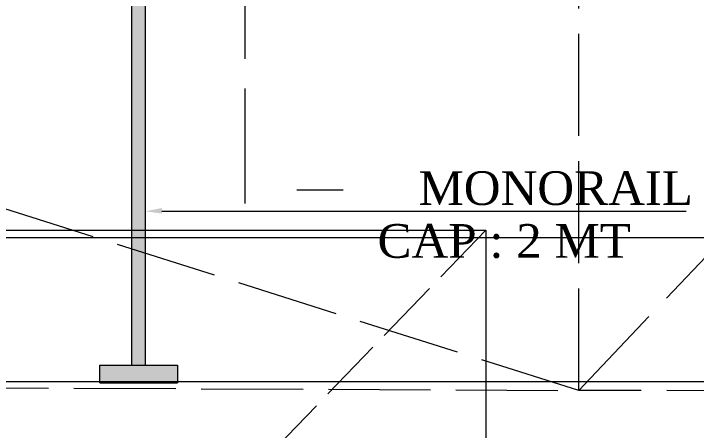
# Model space of a CAD drawing. Header units: inches. Extents: x 2602 to 127694, y 109 to 91908.
# Drawn here: x 26938 to 28962, y 26531 to 27767 of the extents above; entities that cross this region are included whole.
import ezdxf

# ---------------------------------------------------------------- set-up
doc = ezdxf.new("R2010")
doc.units = ezdxf.units.IN
doc.header["$MEASUREMENT"] = 0
doc.linetypes.add('PDF_IMPORT', pattern=[1, 0.8, -0.2])
doc.layers.add('PDF_Geometry', color=7, linetype='Continuous')
doc.layers.add('PDF_Solid Fills', color=7, linetype='Continuous', true_color=0x724639)
doc.layers.add('PDF_Text', color=230, linetype='Continuous', true_color=0xff007f)
doc.styles.add('PDF Times New Roman', font='times.ttf')

msp = doc.modelspace()

# ---------------------------------------------------------------- hatches: boundary and pattern name
at = {"layer": 'PDF_Solid Fills', "transparency": 33554559}
msp.add_hatch(color=1, dxfattribs=at).paths.add_polyline_path([(27423.2, 31674.3), (27193.6, 31674.3), (27193.6, 31621.8), (27288.7, 31621.8), (27288.7, 26724.5), (27193.6, 26724.5), (27193.6, 26672), (27423.2, 26672), (27423.2, 26724.5), (27328.1, 26724.5), (27328.1, 31621.8), (27423.2, 31621.8)])

# ---------------------------------------------------------------- linework, layer by layer
at = {"layer": 'PDF_Geometry', "color": 1, "lineweight": 0}
for points in [[(27288.7, 26724.5), (27288.7, 31674.3)], [(27328.1, 31674.3), (27328.1, 26724.5)]]:
    msp.add_lwpolyline(points, dxfattribs=at)
at = {"layer": 'PDF_Geometry', "linetype": 'PDF_IMPORT', "lineweight": 0, "ltscale": 442.821168}
msp.add_lwpolyline([(27623.3, 31087.1), (27623.3, 27203.4)], dxfattribs=at)
at = {"layer": 'PDF_Geometry', "linetype": 'PDF_IMPORT', "lineweight": 0, "ltscale": 377.659881}
for points in [[(30309.7, 26645.8), (28613.9, 26649.1), (22962.2, 28436.8), (22962.2, 26675.3), (28613.9, 26649.1), (28613.9, 28436.8), (22962.2, 28436.8), (17307.2, 26675.3)], [(28613.9, 26649.1), (30309.7, 28436.8), (30309.7, 26649.1), (28613.9, 28436.8), (22962.2, 26675.3)]]:
    msp.add_lwpolyline(points, dxfattribs=at)
at = {"layer": 'PDF_Geometry', "lineweight": 0}
msp.add_lwpolyline([(27915.2, 27242.8), (27777.5, 27242.8)], dxfattribs=at)
at = {"layer": 'PDF_Geometry', "color": 132, "lineweight": 0, "true_color": 0x00b8b8}
msp.add_lwpolyline([(60585.6, 27101.7), (17435.1, 27101.7), (17435.1, 27200.2)], dxfattribs=at)
at = {"layer": 'PDF_Geometry', "color": 230, "lineweight": 0, "true_color": 0xff007f}
for points in [[(27377.3, 27180.5), (28131.7, 27180.5), (28932.1, 27180.5)], [(28131.7, 27180.5), (28131.7, 27180.5)]]:
    msp.add_lwpolyline(points, dxfattribs=at)
at = {"layer": 'PDF_Geometry', "color": 162, "lineweight": 0, "true_color": 0x002db8}
msp.add_lwpolyline([(25750.3, 27124.7), (28338.4, 27124.7), (28338.4, 24444.8), (25750.3, 24444.8)], close=True, dxfattribs=at)
at = {"layer": 'PDF_Geometry', "color": 162, "linetype": 'PDF_IMPORT', "lineweight": 0, "ltscale": 241.264396, "true_color": 0x002db8}
msp.add_lwpolyline([(28338.4, 27124.7), (25750.3, 24444.8)], dxfattribs=at)
at = {"layer": 'PDF_Geometry', "color": 32, "lineweight": 0, "true_color": 0xb85b00}
msp.add_lwpolyline([(22421, 26675.3), (99435.8, 26675.3), (99435.8, 26872.1)], dxfattribs=at)
at = {"layer": 'PDF_Geometry', "color": 1, "lineweight": 0}
msp.add_lwpolyline([(27193.6, 26724.5), (27423.2, 26724.5), (27423.2, 26672), (27193.6, 26672)], close=True, dxfattribs=at)
at = {"layer": 'PDF_Geometry', "color": 30, "linetype": 'PDF_IMPORT', "lineweight": 0, "ltscale": 1125.093782, "true_color": 0xff7f00}
msp.add_lwpolyline([(11954, 26675.3), (103309.6, 26675.3)], dxfattribs=at)
at = {"layer": 'PDF_Geometry', "color": 230, "lineweight": 0, "true_color": 0xff007f}
msp.add_lwpolyline([(27423.2, 26672), (27193.6, 26672)], close=True, dxfattribs=at)
at = {"layer": 'PDF_Solid Fills', "color": 230, "true_color": 0xff007f, "transparency": 33554559}
msp.add_solid([(27377.3, 27173.9), (27328.1, 27180.5), (27377.3, 27190.3)], dxfattribs=at)

# ---------------------------------------------------------------- texts
at = {"layer": 'PDF_Text', "char_height": 100, "attachment_point": 7, "style": 'PDF Times New Roman'}
for s, insert in [('MONORAIL', (28138.3, 27197.9)), ('CAP : 2 MT', (28016.9, 27040.5))]:
    msp.add_mtext(s, dxfattribs=dict(at, insert=insert))

doc.saveas('drawing.dxf')
